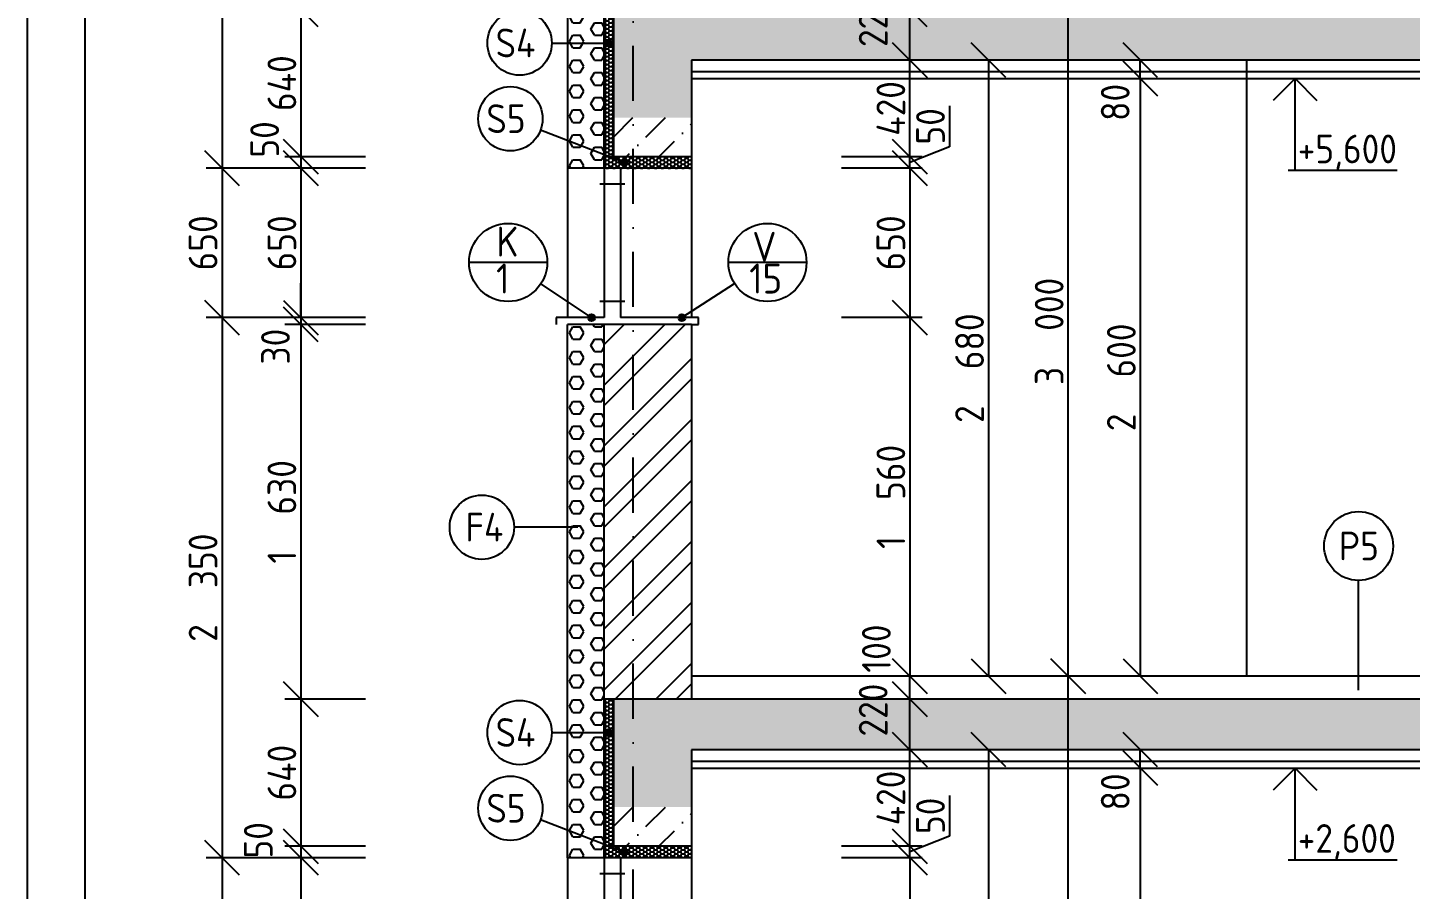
# Model space of a CAD drawing. Extents: x 3792242 to 5145247, y -1546315 to -1031918.
# Drawn here: x 3793531 to 3799548, y -1533571 to -1529822 of the extents above; entities that cross this region are included whole.
import ezdxf

# ---------------------------------------------------------------- set-up
doc = ezdxf.new("R2010")
doc.units = 0
doc.header["$MEASUREMENT"] = 0
doc.linetypes.add('BODKOCIARKOVANA_3', pattern=[5.6, 3, -1.3, 0, -1.3])
doc.layers.get('0').update_dxf_attribs({"linetype": 'CONTINUOUS'})
doc.layers.get('Defpoints').update_dxf_attribs({"color": 61, "linetype": 'CONTINUOUS'})
for name, color, linetype in [('KÓTY', 4, 'CONTINUOUS'), ('MÚRY', 1, 'CONTINUOUS'), ('OKNÁ', 143, 'CONTINUOUS'), ('osi', 253, 'CONTINUOUS'), ('TENKÁ', 7, 'CONTINUOUS'), ('ŠRAFY', 82, 'CONTINUOUS'), ('šrafy-múry', 8, 'CONTINUOUS')]:
    doc.layers.add(name, color=color, linetype=linetype)
doc.styles.add('STYLE1', font='isocp.shx')
doc.dimstyles.new('STANDARD-50', dxfattribs={"dimtxt": 125, "dimasz": 150, "dimexe": 10, "dimexo": 200, "dimgap": 20, "dimtad": 1, "dimdsep": 46, "dimlunit": 6, "dimtxsty": 'STYLE1', "dimblk1": 'OBLIQUE', "dimblk2": 'OBLIQUE', "dimsah": 1, "dimcen": 2.5, "dimse1": 1, "dimse2": 1, "dimadec": 0, "dimazin": 0, "dimtfac": 1, "dimtmove": 1, "dimatfit": 3, "dimldrblk": 'OBLIQUE', "dimfxl": 1, "dimtolj": 1, "dimtzin": 0, "dimarcsym": 0})
pattern_1 = [(45, (-139994.81, -26883.5), (53.0330086, 194.4543648), [250, -50, 0, -50])]
pattern_2 = [(0, (-648106.807, -26883.5), (15, 8.660254038), [10, -20]), (120, (-648106.807, -26883.5), (-15, 8.660254038), [10, -20]), (60, (-648106.807, -26883.5), (4e-15, 17.320508076), [-20, 10])]
pattern_3 = [(0, (-648106.807, -29883.5), (15, 8.660254038), [10, -20]), (120, (-648106.807, -29883.5), (-15, 8.660254038), [10, -20]), (60, (-648106.807, -29883.5), (4e-15, 17.320508076), [-20, 10])]

# ---------------------------------------------------------------- blocks, each defined once
blk = doc.blocks.new('_OBLIQUE')
at = {"color": 0, "linetype": 'ByBlock'}
blk.add_line((-0.5, -0.5), (0.5, 0.5), dxfattribs=at)
blk = doc.blocks.new('*D33657')
at = {"layer": 'Defpoints', "color": 0}
for p in [(3797369.7, -1532963.8), (3797369.7, -1535643.8), (3797712.2, -1535643.8)]:
    blk.add_point(p, dxfattribs=at)
at = {"layer": 'KÓTY', "color": 0, "lineweight": -2, "ltscale": 0.25}
blk.add_line((3797712.2, -1532963.8), (3797712.2, -1535643.8), dxfattribs=at)
at = {"layer": 'KÓTY', "color": 0, "linetype": 'ByBlock', "lineweight": -2, "xscale": 150, "yscale": 150, "zscale": 150}
for p, rotation in [((3797712.2, -1532963.8), 90), ((3797712.2, -1535643.8), 270)]:
    blk.add_blockref('_OBLIQUE', p, dxfattribs=dict(at, rotation=rotation))
at = {"layer": 'KÓTY', "color": 0, "insert": (3797629.7, -1534303.8), "char_height": 125, "attachment_point": 5, "rotation": 90, "style": 'STYLE1'}
blk.add_mtext('\\A1;2ﾠ680', dxfattribs=at)
blk = doc.blocks.new('*D33658')
at = {"layer": 'Defpoints', "color": 0}
for p in [(3798033.2, -1533043.8), (3798033.2, -1535643.8), (3798372.7, -1535643.8)]:
    blk.add_point(p, dxfattribs=at)
at = {"layer": 'KÓTY', "color": 0, "lineweight": -2, "ltscale": 0.25}
blk.add_line((3798372.7, -1533043.8), (3798372.7, -1535643.8), dxfattribs=at)
at = {"layer": 'KÓTY', "color": 0, "linetype": 'ByBlock', "lineweight": -2, "xscale": 150, "yscale": 150, "zscale": 150}
for p, rotation in [((3798372.7, -1533043.8), 90), ((3798372.7, -1535643.8), 270)]:
    blk.add_blockref('_OBLIQUE', p, dxfattribs=dict(at, rotation=rotation))
at = {"layer": 'KÓTY', "color": 0, "insert": (3798290.2, -1534343.8), "char_height": 125, "attachment_point": 5, "rotation": 90, "style": 'STYLE1'}
blk.add_mtext('\\A1;2ﾠ600', dxfattribs=at)
blk = doc.blocks.new('*D33659')
at = {"layer": 'Defpoints', "color": 0}
for p in [(3798372.7, -1532963.8), (3798372.7, -1532963.8), (3798372.7, -1533043.8)]:
    blk.add_point(p, dxfattribs=at)
at = {"layer": 'KÓTY', "color": 0, "lineweight": -2, "ltscale": 0.25}
blk.add_line((3798372.7, -1533043.8), (3798372.7, -1532963.8), dxfattribs=at)
at = {"layer": 'KÓTY', "color": 0, "linetype": 'ByBlock', "lineweight": -2, "xscale": 150, "yscale": 150, "zscale": 150}
for p, rotation in [((3798372.7, -1532963.8), 90), ((3798372.7, -1533043.8), 270)]:
    blk.add_blockref('_OBLIQUE', p, dxfattribs=dict(at, rotation=rotation))
at = {"layer": 'KÓTY', "color": 0, "insert": (3798263.7, -1533147.5), "char_height": 125, "attachment_point": 5, "rotation": 90, "style": 'STYLE1'}
blk.add_mtext('\\A1;80', dxfattribs=at)
blk = doc.blocks.new('*D33660')
at = {"layer": 'Defpoints', "color": 0}
for p in [(3797724.7, -1532643.8), (3798058.7, -1532643.8), (3797724.7, -1535643.8)]:
    blk.add_point(p, dxfattribs=at)
at = {"layer": 'KÓTY', "color": 0, "lineweight": -2, "ltscale": 0.25}
blk.add_line((3798058.7, -1535643.8), (3798058.7, -1532643.8), dxfattribs=at)
at = {"layer": 'KÓTY', "color": 0, "linetype": 'ByBlock', "lineweight": -2, "xscale": 150, "yscale": 150, "zscale": 150}
for p, rotation in [((3798058.7, -1532643.8), 90), ((3798058.7, -1535643.8), 270)]:
    blk.add_blockref('_OBLIQUE', p, dxfattribs=dict(at, rotation=rotation))
at = {"layer": 'KÓTY', "color": 0, "insert": (3797976.2, -1534143.8), "char_height": 125, "attachment_point": 5, "rotation": 90, "style": 'STYLE1'}
blk.add_mtext('\\A1;3ﾠ000', dxfattribs=at)
blk = doc.blocks.new('*D33668')
at = {"layer": 'Defpoints', "color": 0}
for p in [(3796889.2, -1532743.8), (3797369.7, -1532743.8), (3796889.2, -1532963.8)]:
    blk.add_point(p, dxfattribs=at)
at = {"layer": 'KÓTY', "color": 0, "lineweight": -2, "ltscale": 0.25}
blk.add_line((3797369.7, -1532963.8), (3797369.7, -1532743.8), dxfattribs=at)
at = {"layer": 'KÓTY', "color": 0, "linetype": 'ByBlock', "lineweight": -2, "xscale": 150, "yscale": 150, "zscale": 150}
for p, rotation in [((3797369.7, -1532743.8), 90), ((3797369.7, -1532963.8), 270)]:
    blk.add_blockref('_OBLIQUE', p, dxfattribs=dict(at, rotation=rotation))
at = {"layer": 'KÓTY', "color": 0, "insert": (3797210.2, -1532791.5), "char_height": 125, "attachment_point": 5, "rotation": 90, "style": 'STYLE1'}
blk.add_mtext('\\A1;220', dxfattribs=at)
blk = doc.blocks.new('*D33672')
at = {"layer": 'Defpoints', "color": 0}
for p in [(3797369.7, -1532643.8), (3797369.7, -1532643.8), (3797369.7, -1532743.8)]:
    blk.add_point(p, dxfattribs=at)
at = {"layer": 'KÓTY', "color": 0, "lineweight": -2, "ltscale": 0.25}
blk.add_line((3797369.7, -1532743.8), (3797369.7, -1532643.8), dxfattribs=at)
at = {"layer": 'KÓTY', "color": 0, "linetype": 'ByBlock', "lineweight": -2, "xscale": 150, "yscale": 150, "zscale": 150}
for p, rotation in [((3797369.7, -1532643.8), 90), ((3797369.7, -1532743.8), 270)]:
    blk.add_blockref('_OBLIQUE', p, dxfattribs=dict(at, rotation=rotation))
at = {"layer": 'KÓTY', "color": 0, "insert": (3797224.2, -1532524), "char_height": 125, "attachment_point": 5, "rotation": 90, "style": 'STYLE1'}
blk.add_mtext('\\A1;100', dxfattribs=at)
blk = doc.blocks.new('*D33673')
at = {"layer": 'Defpoints', "color": 0}
for p in [(3797369.7, -1529963.8), (3797369.7, -1532643.8), (3797712.2, -1532643.8)]:
    blk.add_point(p, dxfattribs=at)
at = {"layer": 'KÓTY', "color": 0, "lineweight": -2, "ltscale": 0.25}
blk.add_line((3797712.2, -1529963.8), (3797712.2, -1532643.8), dxfattribs=at)
at = {"layer": 'KÓTY', "color": 0, "linetype": 'ByBlock', "lineweight": -2, "xscale": 150, "yscale": 150, "zscale": 150}
for p, rotation in [((3797712.2, -1529963.8), 90), ((3797712.2, -1532643.8), 270)]:
    blk.add_blockref('_OBLIQUE', p, dxfattribs=dict(at, rotation=rotation))
at = {"layer": 'KÓTY', "color": 0, "insert": (3797629.7, -1531303.8), "char_height": 125, "attachment_point": 5, "rotation": 90, "style": 'STYLE1'}
blk.add_mtext('\\A1;2ﾠ680', dxfattribs=at)
blk = doc.blocks.new('*D33674')
at = {"layer": 'Defpoints', "color": 0}
for p in [(3798033.2, -1530043.8), (3798033.2, -1532643.8), (3798372.7, -1532643.8)]:
    blk.add_point(p, dxfattribs=at)
at = {"layer": 'KÓTY', "color": 0, "lineweight": -2, "ltscale": 0.25}
blk.add_line((3798372.7, -1530043.8), (3798372.7, -1532643.8), dxfattribs=at)
at = {"layer": 'KÓTY', "color": 0, "linetype": 'ByBlock', "lineweight": -2, "xscale": 150, "yscale": 150, "zscale": 150}
for p, rotation in [((3798372.7, -1530043.8), 90), ((3798372.7, -1532643.8), 270)]:
    blk.add_blockref('_OBLIQUE', p, dxfattribs=dict(at, rotation=rotation))
at = {"layer": 'KÓTY', "color": 0, "insert": (3798290.2, -1531343.8), "char_height": 125, "attachment_point": 5, "rotation": 90, "style": 'STYLE1'}
blk.add_mtext('\\A1;2ﾠ600', dxfattribs=at)
blk = doc.blocks.new('*D33675')
at = {"layer": 'Defpoints', "color": 0}
for p in [(3798372.7, -1529963.8), (3798372.7, -1529963.8), (3798372.7, -1530043.8)]:
    blk.add_point(p, dxfattribs=at)
at = {"layer": 'KÓTY', "color": 0, "lineweight": -2, "ltscale": 0.25}
blk.add_line((3798372.7, -1530043.8), (3798372.7, -1529963.8), dxfattribs=at)
at = {"layer": 'KÓTY', "color": 0, "linetype": 'ByBlock', "lineweight": -2, "xscale": 150, "yscale": 150, "zscale": 150}
for p, rotation in [((3798372.7, -1529963.8), 90), ((3798372.7, -1530043.8), 270)]:
    blk.add_blockref('_OBLIQUE', p, dxfattribs=dict(at, rotation=rotation))
at = {"layer": 'KÓTY', "color": 0, "insert": (3798263.7, -1530147.5), "char_height": 125, "attachment_point": 5, "rotation": 90, "style": 'STYLE1'}
blk.add_mtext('\\A1;80', dxfattribs=at)
blk = doc.blocks.new('*D33676')
at = {"layer": 'Defpoints', "color": 0}
for p in [(3797724.7, -1529643.8), (3798058.7, -1529643.8), (3797724.7, -1532643.8)]:
    blk.add_point(p, dxfattribs=at)
at = {"layer": 'KÓTY', "color": 0, "lineweight": -2, "ltscale": 0.25}
blk.add_line((3798058.7, -1532643.8), (3798058.7, -1529643.8), dxfattribs=at)
at = {"layer": 'KÓTY', "color": 0, "linetype": 'ByBlock', "lineweight": -2, "xscale": 150, "yscale": 150, "zscale": 150}
for p, rotation in [((3798058.7, -1529643.8), 90), ((3798058.7, -1532643.8), 270)]:
    blk.add_blockref('_OBLIQUE', p, dxfattribs=dict(at, rotation=rotation))
at = {"layer": 'KÓTY', "color": 0, "insert": (3797976.2, -1531143.8), "char_height": 125, "attachment_point": 5, "rotation": 90, "style": 'STYLE1'}
blk.add_mtext('\\A1;3ﾠ000', dxfattribs=at)
blk = doc.blocks.new('*D33677')
at = {"layer": 'Defpoints', "color": 0}
for p in [(3796450.2, -1531083.8), (3796420.2, -1532643.8), (3797369.7, -1532643.8)]:
    blk.add_point(p, dxfattribs=at)
at = {"layer": 'KÓTY', "color": 0, "lineweight": -2, "ltscale": 0.25}
blk.add_line((3797369.7, -1531083.8), (3797369.7, -1532643.8), dxfattribs=at)
at = {"layer": 'KÓTY', "color": 0, "linetype": 'ByBlock', "lineweight": -2, "xscale": 150, "yscale": 150, "zscale": 150}
for p, rotation in [((3797369.7, -1531083.8), 90), ((3797369.7, -1532643.8), 270)]:
    blk.add_blockref('_OBLIQUE', p, dxfattribs=dict(at, rotation=rotation))
at = {"layer": 'KÓTY', "color": 0, "insert": (3797287.2, -1531863.8), "char_height": 125, "attachment_point": 5, "rotation": 90, "style": 'STYLE1'}
blk.add_mtext('\\A1;1ﾠ560', dxfattribs=at)
blk = doc.blocks.new('*D33678')
at = {"layer": 'Defpoints', "color": 0}
for p in [(3796420.2, -1530433.8), (3796420.2, -1531083.8), (3797369.7, -1531083.8)]:
    blk.add_point(p, dxfattribs=at)
at = {"layer": 'KÓTY', "color": 0, "lineweight": -2, "ltscale": 0.25}
blk.add_line((3797369.7, -1530433.8), (3797369.7, -1531083.8), dxfattribs=at)
at = {"layer": 'KÓTY', "color": 0, "linetype": 'ByBlock', "lineweight": -2, "xscale": 150, "yscale": 150, "zscale": 150}
for p, rotation in [((3797369.7, -1530433.8), 90), ((3797369.7, -1531083.8), 270)]:
    blk.add_blockref('_OBLIQUE', p, dxfattribs=dict(at, rotation=rotation))
at = {"layer": 'KÓTY', "color": 0, "insert": (3797287.2, -1530758.8), "char_height": 125, "attachment_point": 5, "rotation": 90, "style": 'STYLE1'}
blk.add_mtext('\\A1;650', dxfattribs=at)
blk = doc.blocks.new('*D33682')
at = {"layer": 'Defpoints', "color": 0}
for p in [(3796889.2, -1529743.8), (3797369.7, -1529743.8), (3796889.2, -1529963.8)]:
    blk.add_point(p, dxfattribs=at)
at = {"layer": 'KÓTY', "color": 0, "lineweight": -2, "ltscale": 0.25}
blk.add_line((3797369.7, -1529963.8), (3797369.7, -1529743.8), dxfattribs=at)
at = {"layer": 'KÓTY', "color": 0, "linetype": 'ByBlock', "lineweight": -2, "xscale": 150, "yscale": 150, "zscale": 150}
for p, rotation in [((3797369.7, -1529743.8), 90), ((3797369.7, -1529963.8), 270)]:
    blk.add_blockref('_OBLIQUE', p, dxfattribs=dict(at, rotation=rotation))
at = {"layer": 'KÓTY', "color": 0, "insert": (3797210.2, -1529791.5), "char_height": 125, "attachment_point": 5, "rotation": 90, "style": 'STYLE1'}
blk.add_mtext('\\A1;220', dxfattribs=at)
blk = doc.blocks.new('*D49422')
at = {"layer": 'Defpoints', "color": 0}
for p in [(3796420.2, -1530383.8), (3797369.7, -1530383.8), (3796420.2, -1530433.8)]:
    blk.add_point(p, dxfattribs=at)
at = {"layer": 'KÓTY', "color": 0, "lineweight": -2, "ltscale": 0.25}
for p, q in [((3797542.2, -1530162.9), (3797542.2, -1530340.5)), ((3797542.2, -1530340.5), (3797369.7, -1530408.8)), ((3797369.7, -1530433.8), (3797369.7, -1530383.8))]:
    blk.add_line(p, q, dxfattribs=at)
at = {"layer": 'KÓTY', "color": 0, "linetype": 'ByBlock', "lineweight": -2, "xscale": 150, "yscale": 150, "zscale": 150}
for p, rotation in [((3797369.7, -1530383.8), 90), ((3797369.7, -1530433.8), 270)]:
    blk.add_blockref('_OBLIQUE', p, dxfattribs=dict(at, rotation=rotation))
at = {"layer": 'KÓTY', "color": 0, "insert": (3797459.7, -1530251.7), "char_height": 125, "attachment_point": 5, "rotation": 90, "style": 'STYLE1'}
blk.add_mtext('\\A1;50', dxfattribs=at)
blk = doc.blocks.new('*D49423')
at = {"layer": 'Defpoints', "color": 0}
for p in [(3796420.2, -1529963.8), (3797369.7, -1529963.8), (3796420.2, -1530383.8)]:
    blk.add_point(p, dxfattribs=at)
at = {"layer": 'KÓTY', "color": 0, "lineweight": -2, "ltscale": 0.25}
blk.add_line((3797369.7, -1530383.8), (3797369.7, -1529963.8), dxfattribs=at)
at = {"layer": 'KÓTY', "color": 0, "linetype": 'ByBlock', "lineweight": -2, "xscale": 150, "yscale": 150, "zscale": 150}
for p, rotation in [((3797369.7, -1529963.8), 90), ((3797369.7, -1530383.8), 270)]:
    blk.add_blockref('_OBLIQUE', p, dxfattribs=dict(at, rotation=rotation))
at = {"layer": 'KÓTY', "color": 0, "insert": (3797287.2, -1530173.8), "char_height": 125, "attachment_point": 5, "rotation": 90, "style": 'STYLE1'}
blk.add_mtext('\\A1;420', dxfattribs=at)
blk = doc.blocks.new('*D49424')
at = {"layer": 'Defpoints', "color": 0}
for p in [(3796420.2, -1533433.8), (3796420.2, -1534083.8), (3797369.7, -1534083.8)]:
    blk.add_point(p, dxfattribs=at)
at = {"layer": 'KÓTY', "color": 0, "lineweight": -2, "ltscale": 0.25}
blk.add_line((3797369.7, -1533433.8), (3797369.7, -1534083.8), dxfattribs=at)
at = {"layer": 'KÓTY', "color": 0, "linetype": 'ByBlock', "lineweight": -2, "xscale": 150, "yscale": 150, "zscale": 150}
for p, rotation in [((3797369.7, -1533433.8), 90), ((3797369.7, -1534083.8), 270)]:
    blk.add_blockref('_OBLIQUE', p, dxfattribs=dict(at, rotation=rotation))
at = {"layer": 'KÓTY', "color": 0, "insert": (3797287.2, -1533758.8), "char_height": 125, "attachment_point": 5, "rotation": 90, "style": 'STYLE1'}
blk.add_mtext('\\A1;650', dxfattribs=at)
blk = doc.blocks.new('*D49425')
at = {"layer": 'Defpoints', "color": 0}
for p in [(3796420.2, -1533383.8), (3797369.7, -1533383.8), (3796420.2, -1533433.8)]:
    blk.add_point(p, dxfattribs=at)
at = {"layer": 'KÓTY', "color": 0, "lineweight": -2, "ltscale": 0.25}
for p, q in [((3797542.2, -1533162.9), (3797542.2, -1533340.5)), ((3797542.2, -1533340.5), (3797369.7, -1533408.8)), ((3797369.7, -1533433.8), (3797369.7, -1533383.8))]:
    blk.add_line(p, q, dxfattribs=at)
at = {"layer": 'KÓTY', "color": 0, "linetype": 'ByBlock', "lineweight": -2, "xscale": 150, "yscale": 150, "zscale": 150}
for p, rotation in [((3797369.7, -1533383.8), 90), ((3797369.7, -1533433.8), 270)]:
    blk.add_blockref('_OBLIQUE', p, dxfattribs=dict(at, rotation=rotation))
at = {"layer": 'KÓTY', "color": 0, "insert": (3797459.7, -1533251.7), "char_height": 125, "attachment_point": 5, "rotation": 90, "style": 'STYLE1'}
blk.add_mtext('\\A1;50', dxfattribs=at)
blk = doc.blocks.new('*D49426')
at = {"layer": 'Defpoints', "color": 0}
for p in [(3796420.2, -1532963.8), (3797369.7, -1532963.8), (3796420.2, -1533383.8)]:
    blk.add_point(p, dxfattribs=at)
at = {"layer": 'KÓTY', "color": 0, "lineweight": -2, "ltscale": 0.25}
blk.add_line((3797369.7, -1533383.8), (3797369.7, -1532963.8), dxfattribs=at)
at = {"layer": 'KÓTY', "color": 0, "linetype": 'ByBlock', "lineweight": -2, "xscale": 150, "yscale": 150, "zscale": 150}
for p, rotation in [((3797369.7, -1532963.8), 90), ((3797369.7, -1533383.8), 270)]:
    blk.add_blockref('_OBLIQUE', p, dxfattribs=dict(at, rotation=rotation))
at = {"layer": 'KÓTY', "color": 0, "insert": (3797287.2, -1533173.8), "char_height": 125, "attachment_point": 5, "rotation": 90, "style": 'STYLE1'}
blk.add_mtext('\\A1;420', dxfattribs=at)
blk = doc.blocks.new('*D49440')
at = {"layer": 'Defpoints', "color": 0}
for p in [(3795880.2, -1528083.8), (3794376.7, -1530433.8), (3795880.2, -1530433.8)]:
    blk.add_point(p, dxfattribs=at)
at = {"layer": 'KÓTY', "color": 0, "lineweight": -2, "ltscale": 0.25}
blk.add_line((3794376.7, -1528083.8), (3794376.7, -1530433.8), dxfattribs=at)
at = {"layer": 'KÓTY', "color": 0, "linetype": 'ByBlock', "lineweight": -2, "xscale": 150, "yscale": 150, "zscale": 150}
for p, rotation in [((3794376.7, -1528083.8), 90), ((3794376.7, -1530433.8), 270)]:
    blk.add_blockref('_OBLIQUE', p, dxfattribs=dict(at, rotation=rotation))
at = {"layer": 'KÓTY', "color": 0, "insert": (3794294.2, -1529258.8), "char_height": 125, "attachment_point": 5, "rotation": 90, "style": 'STYLE1'}
blk.add_mtext('\\A1;2ﾠ350', dxfattribs=at)
blk = doc.blocks.new('*D49441')
at = {"layer": 'Defpoints', "color": 0}
for p in [(3795880.2, -1530433.8), (3794376.7, -1531083.8), (3795880.2, -1531083.8)]:
    blk.add_point(p, dxfattribs=at)
at = {"layer": 'KÓTY', "color": 0, "lineweight": -2, "ltscale": 0.25}
blk.add_line((3794376.7, -1530433.8), (3794376.7, -1531083.8), dxfattribs=at)
at = {"layer": 'KÓTY', "color": 0, "linetype": 'ByBlock', "lineweight": -2, "xscale": 150, "yscale": 150, "zscale": 150}
for p, rotation in [((3794376.7, -1530433.8), 90), ((3794376.7, -1531083.8), 270)]:
    blk.add_blockref('_OBLIQUE', p, dxfattribs=dict(at, rotation=rotation))
at = {"layer": 'KÓTY', "color": 0, "insert": (3794294.2, -1530758.8), "char_height": 125, "attachment_point": 5, "rotation": 90, "style": 'STYLE1'}
blk.add_mtext('\\A1;650', dxfattribs=at)
blk = doc.blocks.new('*D49442')
at = {"layer": 'Defpoints', "color": 0}
for p in [(3795880.2, -1531083.8), (3794376.7, -1533433.8), (3795880.2, -1533433.8)]:
    blk.add_point(p, dxfattribs=at)
at = {"layer": 'KÓTY', "color": 0, "lineweight": -2, "ltscale": 0.25}
blk.add_line((3794376.7, -1531083.8), (3794376.7, -1533433.8), dxfattribs=at)
at = {"layer": 'KÓTY', "color": 0, "linetype": 'ByBlock', "lineweight": -2, "xscale": 150, "yscale": 150, "zscale": 150}
for p, rotation in [((3794376.7, -1531083.8), 90), ((3794376.7, -1533433.8), 270)]:
    blk.add_blockref('_OBLIQUE', p, dxfattribs=dict(at, rotation=rotation))
at = {"layer": 'KÓTY', "color": 0, "insert": (3794294.2, -1532258.8), "char_height": 125, "attachment_point": 5, "rotation": 90, "style": 'STYLE1'}
blk.add_mtext('\\A1;2ﾠ350', dxfattribs=at)
blk = doc.blocks.new('*D49443')
at = {"layer": 'Defpoints', "color": 0}
for p in [(3795880.2, -1533433.8), (3794376.7, -1534083.8), (3795880.2, -1534083.8)]:
    blk.add_point(p, dxfattribs=at)
at = {"layer": 'KÓTY', "color": 0, "lineweight": -2, "ltscale": 0.25}
blk.add_line((3794376.7, -1533433.8), (3794376.7, -1534083.8), dxfattribs=at)
at = {"layer": 'KÓTY', "color": 0, "linetype": 'ByBlock', "lineweight": -2, "xscale": 150, "yscale": 150, "zscale": 150}
for p, rotation in [((3794376.7, -1533433.8), 90), ((3794376.7, -1534083.8), 270)]:
    blk.add_blockref('_OBLIQUE', p, dxfattribs=dict(at, rotation=rotation))
at = {"layer": 'KÓTY', "color": 0, "insert": (3794294.2, -1533758.8), "char_height": 125, "attachment_point": 5, "rotation": 90, "style": 'STYLE1'}
blk.add_mtext('\\A1;650', dxfattribs=at)
blk = doc.blocks.new('*D49451')
at = {"layer": 'Defpoints', "color": 0}
for p in [(3796080.2, -1529743.8), (3794719.7, -1530383.8), (3796080.2, -1530383.8)]:
    blk.add_point(p, dxfattribs=at)
at = {"layer": 'KÓTY', "color": 0, "lineweight": -2, "ltscale": 0.25}
blk.add_line((3794719.7, -1529743.8), (3794719.7, -1530383.8), dxfattribs=at)
at = {"layer": 'KÓTY', "color": 0, "linetype": 'ByBlock', "lineweight": -2, "xscale": 150, "yscale": 150, "zscale": 150}
for p, rotation in [((3794719.7, -1529743.8), 90), ((3794719.7, -1530383.8), 270)]:
    blk.add_blockref('_OBLIQUE', p, dxfattribs=dict(at, rotation=rotation))
at = {"layer": 'KÓTY', "color": 0, "insert": (3794637.2, -1530063.8), "char_height": 125, "attachment_point": 5, "rotation": 90, "style": 'STYLE1'}
blk.add_mtext('\\A1;640', dxfattribs=at)
blk = doc.blocks.new('*D49452')
at = {"layer": 'Defpoints', "color": 0}
for p in [(3796080.2, -1530383.8), (3794719.7, -1530433.8), (3796040.2, -1530433.8)]:
    blk.add_point(p, dxfattribs=at)
at = {"layer": 'KÓTY', "color": 0, "lineweight": -2, "ltscale": 0.25}
blk.add_line((3794719.7, -1530383.8), (3794719.7, -1530433.8), dxfattribs=at)
at = {"layer": 'KÓTY', "color": 0, "linetype": 'ByBlock', "lineweight": -2, "xscale": 150, "yscale": 150, "zscale": 150}
for p, rotation in [((3794719.7, -1530383.8), 90), ((3794719.7, -1530433.8), 270)]:
    blk.add_blockref('_OBLIQUE', p, dxfattribs=dict(at, rotation=rotation))
at = {"layer": 'KÓTY', "color": 0, "insert": (3794562.2, -1530308.8), "char_height": 125, "attachment_point": 5, "rotation": 90, "style": 'STYLE1'}
blk.add_mtext('\\A1;50', dxfattribs=at)
blk = doc.blocks.new('*D49453')
at = {"layer": 'Defpoints', "color": 0}
for p in [(3796040.2, -1530433.8), (3794719.7, -1531083.8), (3796110.2, -1531083.8)]:
    blk.add_point(p, dxfattribs=at)
at = {"layer": 'KÓTY', "color": 0, "lineweight": -2, "ltscale": 0.25}
blk.add_line((3794719.7, -1530433.8), (3794719.7, -1531083.8), dxfattribs=at)
at = {"layer": 'KÓTY', "color": 0, "linetype": 'ByBlock', "lineweight": -2, "xscale": 150, "yscale": 150, "zscale": 150}
for p, rotation in [((3794719.7, -1530433.8), 90), ((3794719.7, -1531083.8), 270)]:
    blk.add_blockref('_OBLIQUE', p, dxfattribs=dict(at, rotation=rotation))
at = {"layer": 'KÓTY', "color": 0, "insert": (3794637.2, -1530758.8), "char_height": 125, "attachment_point": 5, "rotation": 90, "style": 'STYLE1'}
blk.add_mtext('\\A1;650', dxfattribs=at)
blk = doc.blocks.new('*D49454')
at = {"layer": 'Defpoints', "color": 0}
for p in [(3794719.7, -1531113.8), (3796110.2, -1531083.8), (3796110.2, -1531113.8)]:
    blk.add_point(p, dxfattribs=at)
at = {"layer": 'KÓTY', "color": 0, "lineweight": -2, "ltscale": 0.25}
for p, q in [((3794719.7, -1531083.8), (3794719.7, -1530933.8)), ((3794719.7, -1531083.8), (3794719.7, -1531113.8)), ((3794719.7, -1531113.8), (3794719.7, -1531263.8))]:
    blk.add_line(p, q, dxfattribs=at)
at = {"layer": 'KÓTY', "color": 0, "linetype": 'ByBlock', "lineweight": -2, "xscale": 150, "yscale": 150, "zscale": 150}
for p, rotation in [((3794719.7, -1531083.8), 270), ((3794719.7, -1531113.8), 90)]:
    blk.add_blockref('_OBLIQUE', p, dxfattribs=dict(at, rotation=rotation))
at = {"layer": 'KÓTY', "color": 0, "insert": (3794609.2, -1531210), "char_height": 125, "attachment_point": 5, "rotation": 90, "style": 'STYLE1'}
blk.add_mtext('\\A1;30', dxfattribs=at)
blk = doc.blocks.new('*D49455')
at = {"layer": 'Defpoints', "color": 0}
for p in [(3796110.2, -1531113.8), (3794719.7, -1532743.8), (3796080.2, -1532743.8)]:
    blk.add_point(p, dxfattribs=at)
at = {"layer": 'KÓTY', "color": 0, "lineweight": -2, "ltscale": 0.25}
blk.add_line((3794719.7, -1531113.8), (3794719.7, -1532743.8), dxfattribs=at)
at = {"layer": 'KÓTY', "color": 0, "linetype": 'ByBlock', "lineweight": -2, "xscale": 150, "yscale": 150, "zscale": 150}
for p, rotation in [((3794719.7, -1531113.8), 90), ((3794719.7, -1532743.8), 270)]:
    blk.add_blockref('_OBLIQUE', p, dxfattribs=dict(at, rotation=rotation))
at = {"layer": 'KÓTY', "color": 0, "insert": (3794637.2, -1531928.8), "char_height": 125, "attachment_point": 5, "rotation": 90, "style": 'STYLE1'}
blk.add_mtext('\\A1;1ﾠ630', dxfattribs=at)
blk = doc.blocks.new('*D49456')
at = {"layer": 'Defpoints', "color": 0}
for p in [(3796080.2, -1532743.8), (3794719.7, -1533383.8), (3796080.2, -1533383.8)]:
    blk.add_point(p, dxfattribs=at)
at = {"layer": 'KÓTY', "color": 0, "lineweight": -2, "ltscale": 0.25}
blk.add_line((3794719.7, -1532743.8), (3794719.7, -1533383.8), dxfattribs=at)
at = {"layer": 'KÓTY', "color": 0, "linetype": 'ByBlock', "lineweight": -2, "xscale": 150, "yscale": 150, "zscale": 150}
for p, rotation in [((3794719.7, -1532743.8), 90), ((3794719.7, -1533383.8), 270)]:
    blk.add_blockref('_OBLIQUE', p, dxfattribs=dict(at, rotation=rotation))
at = {"layer": 'KÓTY', "color": 0, "insert": (3794637.2, -1533063.8), "char_height": 125, "attachment_point": 5, "rotation": 90, "style": 'STYLE1'}
blk.add_mtext('\\A1;640', dxfattribs=at)
blk = doc.blocks.new('*D49457')
at = {"layer": 'Defpoints', "color": 0}
for p in [(3796080.2, -1533383.8), (3794719.7, -1533433.8), (3796080.2, -1533433.8)]:
    blk.add_point(p, dxfattribs=at)
at = {"layer": 'KÓTY', "color": 0, "lineweight": -2, "ltscale": 0.25}
blk.add_line((3794719.7, -1533383.8), (3794719.7, -1533433.8), dxfattribs=at)
at = {"layer": 'KÓTY', "color": 0, "linetype": 'ByBlock', "lineweight": -2, "xscale": 150, "yscale": 150, "zscale": 150}
for p, rotation in [((3794719.7, -1533383.8), 90), ((3794719.7, -1533433.8), 270)]:
    blk.add_blockref('_OBLIQUE', p, dxfattribs=dict(at, rotation=rotation))
at = {"layer": 'KÓTY', "color": 0, "insert": (3794534.7, -1533358), "char_height": 125, "attachment_point": 5, "rotation": 90, "style": 'STYLE1'}
blk.add_mtext('\\A1;50', dxfattribs=at)
blk = doc.blocks.new('*D49458')
at = {"layer": 'Defpoints', "color": 0}
for p in [(3796080.2, -1533433.8), (3794719.7, -1534083.8), (3796110.2, -1534083.8)]:
    blk.add_point(p, dxfattribs=at)
at = {"layer": 'KÓTY', "color": 0, "lineweight": -2, "ltscale": 0.25}
blk.add_line((3794719.7, -1533433.8), (3794719.7, -1534083.8), dxfattribs=at)
at = {"layer": 'KÓTY', "color": 0, "linetype": 'ByBlock', "lineweight": -2, "xscale": 150, "yscale": 150, "zscale": 150}
for p, rotation in [((3794719.7, -1533433.8), 90), ((3794719.7, -1534083.8), 270)]:
    blk.add_blockref('_OBLIQUE', p, dxfattribs=dict(at, rotation=rotation))
at = {"layer": 'KÓTY', "color": 0, "insert": (3794637.2, -1533758.8), "char_height": 125, "attachment_point": 5, "rotation": 90, "style": 'STYLE1'}
blk.add_mtext('\\A1;650', dxfattribs=at)

msp = doc.modelspace()

# ---------------------------------------------------------------- hatches: boundary and pattern name
at = {"layer": 'TENKÁ'}
h = msp.add_hatch(color=256, dxfattribs=at)
h.dxf.hatch_style = 1
h.paths.add_polyline_path([(3796057.693, -1529874.176, 2.41421356), (3796072.693, -1529889.176, 0.41421356)])
h = msp.add_hatch(color=256, dxfattribs=at)
h.dxf.hatch_style = 1
h.paths.add_polyline_path([(3796126.693, -1530393.946, -2.41421356), (3796111.693, -1530408.946, -0.41421356)])
h = msp.add_hatch(color=256, dxfattribs=at)
h.dxf.hatch_style = 1
h.paths.add_polyline_path([(3795985.193, -1531068.77, 2.41421356), (3796000.193, -1531083.77, 0.41421356)])
h = msp.add_hatch(color=256, dxfattribs=at)
h.dxf.hatch_style = 1
h.paths.add_polyline_path([(3796378.193, -1531068.77, 2.41421356), (3796393.193, -1531083.77, 0.41421356)])
h = msp.add_hatch(color=256, dxfattribs=at)
h.dxf.hatch_style = 1
h.paths.add_polyline_path([(3796057.693, -1532874.176, 2.41421356), (3796072.693, -1532889.176, 0.41421356)])
h = msp.add_hatch(color=256, dxfattribs=at)
h.dxf.hatch_style = 1
h.paths.add_polyline_path([(3796126.693, -1533393.946, -2.41421356), (3796111.693, -1533408.946, -0.41421356)])
at = {"layer": 'ŠRAFY'}
h = msp.add_hatch(dxfattribs=at)
h.set_pattern_fill('HEX', color=256, scale=250)
h.set_pattern_definition([(0, (-652064.81, -17883.5), (0, 54.12658774), [31.25, -62.5]), (120, (-652064.81, -17883.5), (-46.875, -27.06329387), [31.25, -62.5]), (60, (-652033.56, -17883.5), (-46.875, 27.06329387), [31.25, -62.5])])
h.paths.add_polyline_path([(3795880.193, -1528113.77), (3795880.193, -1530433.77), (3796040.193, -1530433.77), (3796040.193, -1530383.77), (3796040.193, -1529743.77), (3796040.193, -1528113.77)])
h = msp.add_hatch(dxfattribs=at)
h.set_pattern_fill('HONEY', color=256, scale=80)
h.set_pattern_definition(pattern_2)
h.paths.add_polyline_path([(3796080.193, -1530383.77), (3796080.193, -1529743.77), (3796040.193, -1529743.77), (3796040.193, -1530383.77)])
h = msp.add_hatch(dxfattribs=at)
h.set_pattern_fill('HONEY', color=256, scale=80)
h.set_pattern_definition(pattern_2)
h.paths.add_polyline_path([(3796040.193, -1530383.77), (3796040.193, -1530433.77), (3796110.193, -1530433.77), (3796420.193, -1530433.77), (3796420.193, -1530383.77), (3796080.193, -1530383.77)])
h = msp.add_hatch(dxfattribs=at)
h.set_pattern_fill('HEX', color=256, scale=250)
h.set_pattern_definition([(0, (-652064.81, -20883.5), (0, 54.12658774), [31.25, -62.5]), (120, (-652064.81, -20883.5), (-46.875, -27.06329387), [31.25, -62.5]), (60, (-652033.56, -20883.5), (-46.875, 27.06329387), [31.25, -62.5])])
h.paths.add_polyline_path([(3795880.193, -1531113.77), (3795880.193, -1533433.77), (3796040.193, -1533433.77), (3796040.193, -1533383.77), (3796040.193, -1532743.77), (3796040.193, -1531113.77)])
h = msp.add_hatch(dxfattribs=at)
h.set_pattern_fill('ANSI32', color=256, scale=500)
h.set_pattern_definition([(45, (10351.7, -398519.38), (-132.5825215, 132.5825215), []), (45, (10440.08, -398519.38), (-132.5825215, 132.5825215), [])])
h.paths.add_polyline_path([(3796420.193, -1532743.77), (3796420.193, -1532643.77), (3796420.193, -1531113.77), (3796040.193, -1531113.77), (3796040.193, -1532743.77), (3796080.193, -1532743.77)])
h = msp.add_hatch(dxfattribs=at)
h.set_pattern_fill('HONEY', color=256, scale=80)
h.set_pattern_definition(pattern_3)
h.paths.add_polyline_path([(3796080.193, -1533383.77), (3796080.193, -1532743.77), (3796040.193, -1532743.77), (3796040.193, -1533383.77)])
h = msp.add_hatch(dxfattribs=at)
h.set_pattern_fill('HONEY', color=256, scale=80)
h.set_pattern_definition(pattern_3)
h.paths.add_polyline_path([(3796040.193, -1533383.77), (3796040.193, -1533433.77), (3796110.193, -1533433.77), (3796420.193, -1533433.77), (3796420.193, -1533383.77), (3796080.193, -1533383.77)])
at = {"layer": 'šrafy-múry'}
h = msp.add_hatch(dxfattribs=at)
h.set_pattern_fill('ANSI36', color=253, scale=800)
h.set_pattern_definition(pattern_1)
h.paths.add_polyline_path([(3796080.193, -1530213.77), (3796420.193, -1530213.77), (3796420.193, -1529963.77), (3801370.193, -1529963.77), (3801535.193, -1529963.77), (3803835.193, -1529963.77), (3803950.193, -1529963.77), (3804950.193, -1529963.77), (3805065.193, -1529963.77), (3809340.193, -1529963.77), (3809340.193, -1530213.77), (3809680.193, -1530213.77), (3809680.193, -1529743.77), (3796080.193, -1529743.77)])
h = msp.add_hatch(dxfattribs=at)
h.set_pattern_fill('ANSI36', color=253, scale=800)
h.set_pattern_definition(pattern_1)
h.paths.add_polyline_path([(3796420.193, -1530213.77), (3796080.193, -1530213.77), (3796080.193, -1530383.77), (3796420.193, -1530383.77)])
h = msp.add_hatch(dxfattribs=at)
h.set_pattern_fill('ANSI36', color=253, scale=800)
h.set_pattern_definition([(45, (-139994.81, -29883.5), (53.0330086, 194.4543648), [250, -50, 0, -50])])
h.paths.add_polyline_path([(3796080.193, -1533213.77), (3796420.193, -1533213.77), (3796420.193, -1532963.77), (3801370.193, -1532963.77), (3801535.193, -1532963.77), (3803835.193, -1532963.77), (3803950.193, -1532963.77), (3804950.193, -1532963.77), (3805065.193, -1532963.77), (3809340.193, -1532963.77), (3809340.193, -1533213.77), (3809680.193, -1533213.77), (3809680.193, -1532743.77), (3796080.193, -1532743.77)])
h = msp.add_hatch(dxfattribs=at)
h.set_pattern_fill('ANSI36', color=253, scale=800)
h.set_pattern_definition([(45, (-139994.81, -29883.5), (53.0330086, 194.4543648), [250, -50, 0, -50])])
h.paths.add_polyline_path([(3796420.193, -1533213.77), (3796080.193, -1533213.77), (3796080.193, -1533383.77), (3796420.193, -1533383.77)])

# ---------------------------------------------------------------- linework, layer by layer
at = {"layer": 'KÓTY', "ltscale": 0.25}
for p, q in [((3795000.596, -1530383.77), (3794650.596, -1530383.77)), ((3797423.096, -1530383.77), (3797073.096, -1530383.77)), ((3794657.596, -1530433.77), (3794307.596, -1530433.77)), ((3795000.596, -1530433.77), (3794650.596, -1530433.77)), ((3797423.096, -1530433.77), (3797073.096, -1530433.77)), ((3794657.596, -1531083.77), (3794307.596, -1531083.77)), ((3795000.596, -1531083.77), (3794650.596, -1531083.77)), ((3795000.596, -1531113.77), (3794650.596, -1531113.77)), ((3797423.096, -1531083.77), (3797073.096, -1531083.77)), ((3795000.596, -1532743.77), (3794650.596, -1532743.77)), ((3795000.596, -1533383.77), (3794650.596, -1533383.77)), ((3797423.096, -1533383.77), (3797073.096, -1533383.77)), ((3794657.596, -1533433.77), (3794307.596, -1533433.77)), ((3795000.596, -1533433.77), (3794650.596, -1533433.77)), ((3797423.096, -1533433.77), (3797073.096, -1533433.77))]:
    msp.add_line(p, q, dxfattribs=at)
at = {"layer": 'MÚRY'}
for p, q in [((3795880.193, -1528113.77), (3795880.193, -1530433.77)), ((3801420.193, -1529963.77), (3796420.193, -1529963.77)), ((3796420.193, -1529963.77), (3796420.193, -1530433.77)), ((3796420.193, -1530433.77), (3795880.193, -1530433.77)), ((3795880.193, -1533433.77), (3795880.193, -1531113.77)), ((3796420.193, -1531113.77), (3795880.193, -1531113.77)), ((3796420.193, -1531113.77), (3796420.193, -1532643.77)), ((3801420.193, -1532643.77), (3796420.193, -1532643.77)), ((3801420.193, -1532963.77), (3796420.193, -1532963.77)), ((3796420.193, -1532963.77), (3796420.193, -1533433.77)), ((3796420.193, -1533433.77), (3795880.193, -1533433.77))]:
    msp.add_line(p, q, dxfattribs=at)
at = {"layer": 'OKNÁ', "ltscale": 0.25}
for p, q in [((3795811.693, -1529889.176), (3796057.693, -1529889.176)), ((3796126.693, -1530408.946), (3795762.371, -1530268.907)), ((3796040.193, -1530433.77), (3796040.193, -1531083.77)), ((3796110.193, -1530433.77), (3796110.193, -1531083.77)), ((3796130.193, -1530503.77), (3796020.193, -1530503.77)), ((3796130.193, -1531013.77), (3796020.193, -1531013.77)), ((3795924.693, -1531995.913), (3795647.331, -1531995.913)), ((3799322.693, -1532705.338), (3799322.693, -1532227.662)), ((3795811.693, -1532889.176), (3796057.693, -1532889.176)), ((3796126.693, -1533408.946), (3795762.371, -1533268.907)), ((3796040.193, -1533433.77), (3796040.193, -1534083.77)), ((3796110.193, -1533433.77), (3796110.193, -1534083.77)), ((3796130.193, -1533503.77), (3796020.193, -1533503.77))]:
    msp.add_line(p, q, dxfattribs=at)
for centre, radius in [((3795671.693, -1529889.176), 140), ((3795631.693, -1530218.676), 140), ((3795507.331, -1531995.913), 140), ((3799322.693, -1532077.662), 150), ((3795671.693, -1532889.176), 140), ((3795631.693, -1533218.676), 140)]:
    msp.add_circle(centre, radius, dxfattribs=at)
at = {"layer": 'osi', "linetype": 'BODKOCIARKOVANA_3', "ltscale": 80}
msp.add_line((3796165.193, -1542239.5), (3796165.193, -1519829.5), dxfattribs=at)
at = {"layer": 'TENKÁ', "color": 7}
for p, q in [((3793530.863, -1546314.833), (3793530.863, -1518480.798)), ((3793780.863, -1546064.833), (3793780.863, -1518730.798))]:
    msp.add_line(p, q, dxfattribs=at)
at = {"layer": 'TENKÁ'}
for p, q in [((3796040.193, -1530433.77), (3796040.193, -1528113.77)), ((3796080.193, -1529743.77), (3796080.193, -1530383.77)), ((3798835.193, -1529963.77), (3798835.193, -1532643.77)), ((3796420.193, -1530013.77), (3801420.193, -1530013.77)), ((3796420.193, -1530043.77), (3801420.193, -1530043.77)), ((3796420.193, -1530383.77), (3796040.193, -1530383.77)), ((3795880.193, -1530433.77), (3795880.193, -1531083.77)), ((3796420.193, -1530433.77), (3796420.193, -1531083.77)), ((3795985.193, -1531083.77), (3795763.628, -1530937.518)), ((3796378.193, -1531083.77), (3796607.325, -1530936.002)), ((3796040.193, -1531083.77), (3795830.193, -1531083.77)), ((3795830.193, -1531083.77), (3795830.193, -1531113.77)), ((3796040.193, -1533433.77), (3796040.193, -1531113.77)), ((3796450.193, -1531083.77), (3796110.193, -1531083.77)), ((3796420.193, -1531113.77), (3796450.193, -1531113.77)), ((3796450.193, -1531113.77), (3796450.193, -1531083.77)), ((3796420.193, -1532643.77), (3796420.193, -1532743.77)), ((3809720.193, -1532743.77), (3796040.193, -1532743.77)), ((3796080.193, -1532743.77), (3796080.193, -1533213.77)), ((3796080.193, -1532743.77), (3796080.193, -1533383.77)), ((3796420.193, -1533013.77), (3801420.193, -1533013.77)), ((3796420.193, -1533043.77), (3801420.193, -1533043.77)), ((3796420.193, -1533383.77), (3796040.193, -1533383.77)), ((3795880.193, -1533433.77), (3795880.193, -1534083.77)), ((3796420.193, -1533433.77), (3796420.193, -1534083.77))]:
    msp.add_line(p, q, dxfattribs=at)
at = {"layer": 'TENKÁ', "linetype": 'ByBlock', "ltscale": 0.25}
for p, q in [((3799046.152, -1530043.77), (3798950.693, -1530139.23)), ((3799046.152, -1530043.77), (3799141.612, -1530139.23)), ((3799046.152, -1530443.77), (3799046.152, -1530043.77)), ((3799490.457, -1530443.77), (3799016.559, -1530443.77)), ((3799046.152, -1533043.77), (3798950.693, -1533139.23)), ((3799046.152, -1533043.77), (3799141.612, -1533139.23)), ((3799046.152, -1533443.77), (3799046.152, -1533043.77)), ((3799490.457, -1533443.77), (3799016.559, -1533443.77))]:
    msp.add_line(p, q, dxfattribs=at)
at = {"layer": 'TENKÁ', "ltscale": 0.25}
for p, q in [((3795791.75, -1530843.867), (3795451.75, -1530843.867)), ((3796920.193, -1530843.867), (3796580.193, -1530843.867))]:
    msp.add_line(p, q, dxfattribs=at)
at = {"layer": 'TENKÁ'}
for centre in [(3796057.693, -1529889.176), (3796126.693, -1530408.946), (3795985.193, -1531083.77), (3796378.193, -1531083.77), (3796057.693, -1532889.176), (3796126.693, -1533408.946)]:
    msp.add_circle(centre, 15, dxfattribs=at)
at = {"layer": 'TENKÁ', "ltscale": 0.25}
for centre in [(3795621.75, -1530843.867), (3796750.193, -1530843.867)]:
    msp.add_circle(centre, 170, dxfattribs=at)

# ---------------------------------------------------------------- texts
at = {"layer": 'TENKÁ', "ltscale": 0.25, "style": 'STYLE1'}
for s, p in [('S4', (3795567.388, -1529951.354)), ('S5', (3795527.388, -1530280.854)), ('+5,600', (3799057.995, -1530412.444)), ('F4', (3795436.027, -1532058.091)), ('P5', (3799236.888, -1532139.84)), ('S4', (3795567.388, -1532951.354)), ('S5', (3795527.388, -1533280.854)), ('+2,600', (3799057.995, -1533412.444))]:
    msp.add_text(s, height=125, dxfattribs=at).set_placement(p)
at = {"layer": 'TENKÁ', "style": 'STYLE1'}
for s, p in [('K', (3795570.22, -1530818.367)), ('V', (3796684.162, -1530840.367)), ('1', (3795569.22, -1530979.003)), ('15', (3796670.662, -1530979.003))]:
    msp.add_text(s, height=130, dxfattribs=at).set_placement(p)

# ---------------------------------------------------------------- dimensions: what is measured, and where the dimension line sits
at = {"layer": 'KÓTY', "ltscale": 0.25}
for base, p1, p2, picture, middle in [((3794376.693, -1530433.77), (3795880.193, -1528083.77), (3795880.193, -1530433.77), '*D49440', (3794294.15, -1529258.77)), ((3798058.693, -1529643.77), (3797724.693, -1532643.77), (3797724.693, -1529643.77), '*D33676', (3797976.15, -1531143.77)), ((3794719.693, -1530383.77), (3796080.193, -1529743.77), (3796080.193, -1530383.77), '*D49451', (3794637.193, -1530063.77)), ((3797369.693, -1529963.77), (3796420.193, -1530383.77), (3796420.193, -1529963.77), '*D49423', (3797287.193, -1530173.77)), ((3797712.193, -1532643.77), (3797369.693, -1529963.77), (3797369.693, -1532643.77), '*D33673', (3797629.65, -1531303.77)), ((3798372.693, -1532643.77), (3798033.193, -1530043.77), (3798033.193, -1532643.77), '*D33674', (3798290.15, -1531343.77)), ((3794376.693, -1531083.77), (3795880.193, -1530433.77), (3795880.193, -1531083.77), '*D49441', (3794294.193, -1530758.77)), ((3794719.693, -1531083.77), (3796040.193, -1530433.77), (3796110.193, -1531083.77), '*D49453', (3794637.193, -1530758.77)), ((3797369.693, -1531083.77), (3796420.193, -1530433.77), (3796420.193, -1531083.77), '*D33678', (3797287.193, -1530758.77)), ((3794376.693, -1533433.77), (3795880.193, -1531083.77), (3795880.193, -1533433.77), '*D49442', (3794294.15, -1532258.77)), ((3797369.693, -1532643.77), (3796450.193, -1531083.77), (3796420.193, -1532643.77), '*D33677', (3797287.15, -1531863.77)), ((3794719.693, -1532743.77), (3796110.193, -1531113.77), (3796080.193, -1532743.77), '*D49455', (3794637.15, -1531928.77)), ((3798058.693, -1532643.77), (3797724.693, -1535643.77), (3797724.693, -1532643.77), '*D33660', (3797976.15, -1534143.77)), ((3794719.693, -1533383.77), (3796080.193, -1532743.77), (3796080.193, -1533383.77), '*D49456', (3794637.193, -1533063.77)), ((3797369.693, -1532963.77), (3796420.193, -1533383.77), (3796420.193, -1532963.77), '*D49426', (3797287.193, -1533173.77)), ((3797712.193, -1535643.77), (3797369.693, -1532963.77), (3797369.693, -1535643.77), '*D33657', (3797629.65, -1534303.77)), ((3798372.693, -1535643.77), (3798033.193, -1533043.77), (3798033.193, -1535643.77), '*D33658', (3798290.15, -1534343.77)), ((3794719.693, -1533433.77), (3796080.193, -1533383.77), (3796080.193, -1533433.77), '*D49457', (3794534.693, -1533358.02)), ((3794376.693, -1534083.77), (3795880.193, -1533433.77), (3795880.193, -1534083.77), '*D49443', (3794294.193, -1533758.77)), ((3794719.693, -1534083.77), (3796080.193, -1533433.77), (3796110.193, -1534083.77), '*D49458', (3794637.193, -1533758.77)), ((3797369.693, -1534083.77), (3796420.193, -1533433.77), (3796420.193, -1534083.77), '*D49424', (3797287.193, -1533758.77))]:
    dim = msp.add_linear_dim(base=base, p1=p1, p2=p2, angle=90, dimstyle='STANDARD-50', override={"dimtxsty": 'STYLE1', "dimldrblk": 'OBLIQUE'}, dxfattribs=at)
    dim.commit()
    dim.dimension.update_dxf_attribs({"geometry": picture, "text_midpoint": middle})
for base, p1, p2, picture, middle in [((3797369.693, -1529743.77), (3796889.193, -1529963.77), (3796889.193, -1529743.77), '*D33682', (3797292.693, -1529791.5)), ((3797369.693, -1532643.77), (3797369.693, -1532743.77), (3797369.693, -1532643.77), '*D33672', (3797306.693, -1532524)), ((3797369.693, -1532743.77), (3796889.193, -1532963.77), (3796889.193, -1532743.77), '*D33668', (3797292.693, -1532791.5))]:
    dim = msp.add_linear_dim(base=base, p1=p1, p2=p2, angle=90, dimstyle='STANDARD-50', dxfattribs=at)
    dim.commit()
    dim.dimension.update_dxf_attribs({"geometry": picture, "text_midpoint": middle, "dimtype": 160})
for base, p1, p2, picture, middle in [((3798372.693, -1529963.77), (3798372.693, -1530043.77), (3798372.693, -1529963.77), '*D33675', (3798346.193, -1530147.5)), ((3797369.693, -1530383.77), (3796420.193, -1530433.77), (3796420.193, -1530383.77), '*D49422', (3797542.193, -1530320.5)), ((3794719.693, -1530433.77), (3796080.193, -1530383.77), (3796040.193, -1530433.77), '*D49452', (3794644.693, -1530308.77)), ((3794719.693, -1531113.77), (3796110.193, -1531083.77), (3796110.193, -1531113.77), '*D49454', (3794691.693, -1531210)), ((3798372.693, -1532963.77), (3798372.693, -1533043.77), (3798372.693, -1532963.77), '*D33659', (3798346.193, -1533147.5)), ((3797369.693, -1533383.77), (3796420.193, -1533433.77), (3796420.193, -1533383.77), '*D49425', (3797542.193, -1533320.5))]:
    dim = msp.add_linear_dim(base=base, p1=p1, p2=p2, angle=90, dimstyle='STANDARD-50', override={"dimtxsty": 'STYLE1', "dimldrblk": 'OBLIQUE'}, dxfattribs=at)
    dim.commit()
    dim.dimension.update_dxf_attribs({"geometry": picture, "text_midpoint": middle, "dimtype": 160})

doc.saveas('drawing.dxf')
